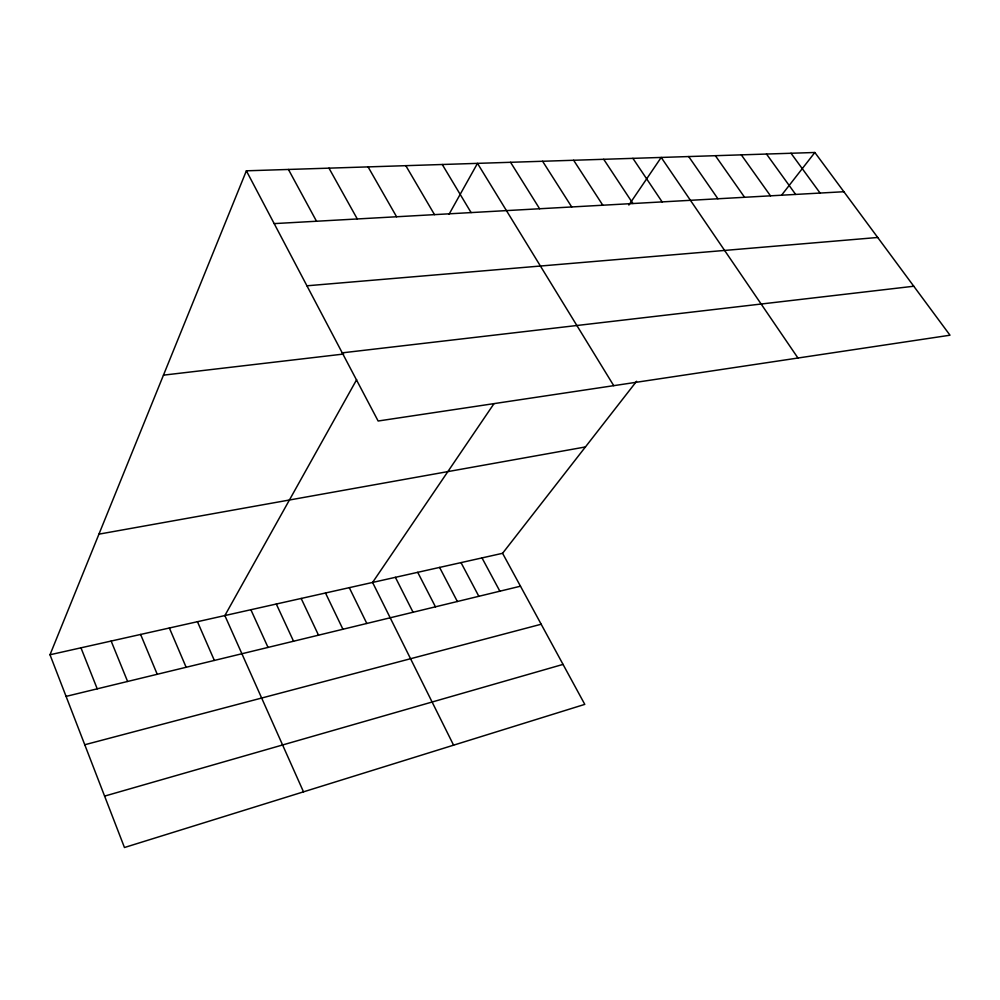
<?xml version="1.0" encoding="UTF-8"?>
<svg xmlns="http://www.w3.org/2000/svg" width="1000" height="1000" viewBox="0 0 1000 1000"><rect width="100%" height="100%" fill="white"/><g stroke="black" fill="none" stroke-linecap="round" stroke-linejoin="round"><path stroke-width="1.5" d="M636.587 381.275L502.575 553.3L584.788 704.375L124.462 847.513L50 654.762L246.375 170.812L814.85 152.487L950 335.213L378.137 421.012L246.375 170.812M356.662 379.65L224.862 615.562L303.5 791.838M449.05 214.275L477.488 163.363L613.737 385.662M493.95 403.738L372.587 582.438L453.587 745.175M628.862 205.062L661.2 157.438L797.962 358.025M781.75 194.963L814.85 152.487M104.6 796.112L563.038 664.4M84.763 744.75L541.175 624.237M66.075 696.388L520.475 586.2M50 654.762L502.575 553.3M98.95 534.15L585.438 446.95M163.463 375.15L343.663 354.038M342.238 352.85L913.775 286.238M306.925 285.8L877.712 237.475M274.175 223.612L843.875 191.725M791.012 153.25L820.088 193.05M766.5 154.037L795.638 194.425M741.3 154.85L770.475 195.837M715.375 155.688L744.575 197.288M688.688 156.55L717.913 198.775M632.9 158.35L662.125 201.9M603.713 159.288L632.925 203.525M573.638 160.263L602.8 205.212M542.6 161.262L571.712 206.962M510.562 162.3L539.612 208.75M442.262 164.5L471.1 212.587M405.812 165.675L434.5 214.638M368.075 166.887L396.587 216.762M328.975 168.15L357.287 218.962M288.438 169.462L316.512 221.238M482 557.913L499.875 591.2M461.012 562.612L478.837 596.3M439.588 567.413L457.362 601.5M417.725 572.325L435.45 606.812M395.387 577.325L413.05 612.25M349.288 587.663L366.812 623.462M325.487 593L342.925 629.25M301.163 598.45L318.512 635.175M276.3 604.025L293.55 641.225M250.875 609.725L268.025 647.412M197.45 621.7L214.35 660.425M169.375 628L186.137 667.275M140.612 634.45L157.225 674.275M111.15 641.05L127.6 681.462M80.962 647.825L97.225 688.825"/></g></svg>
